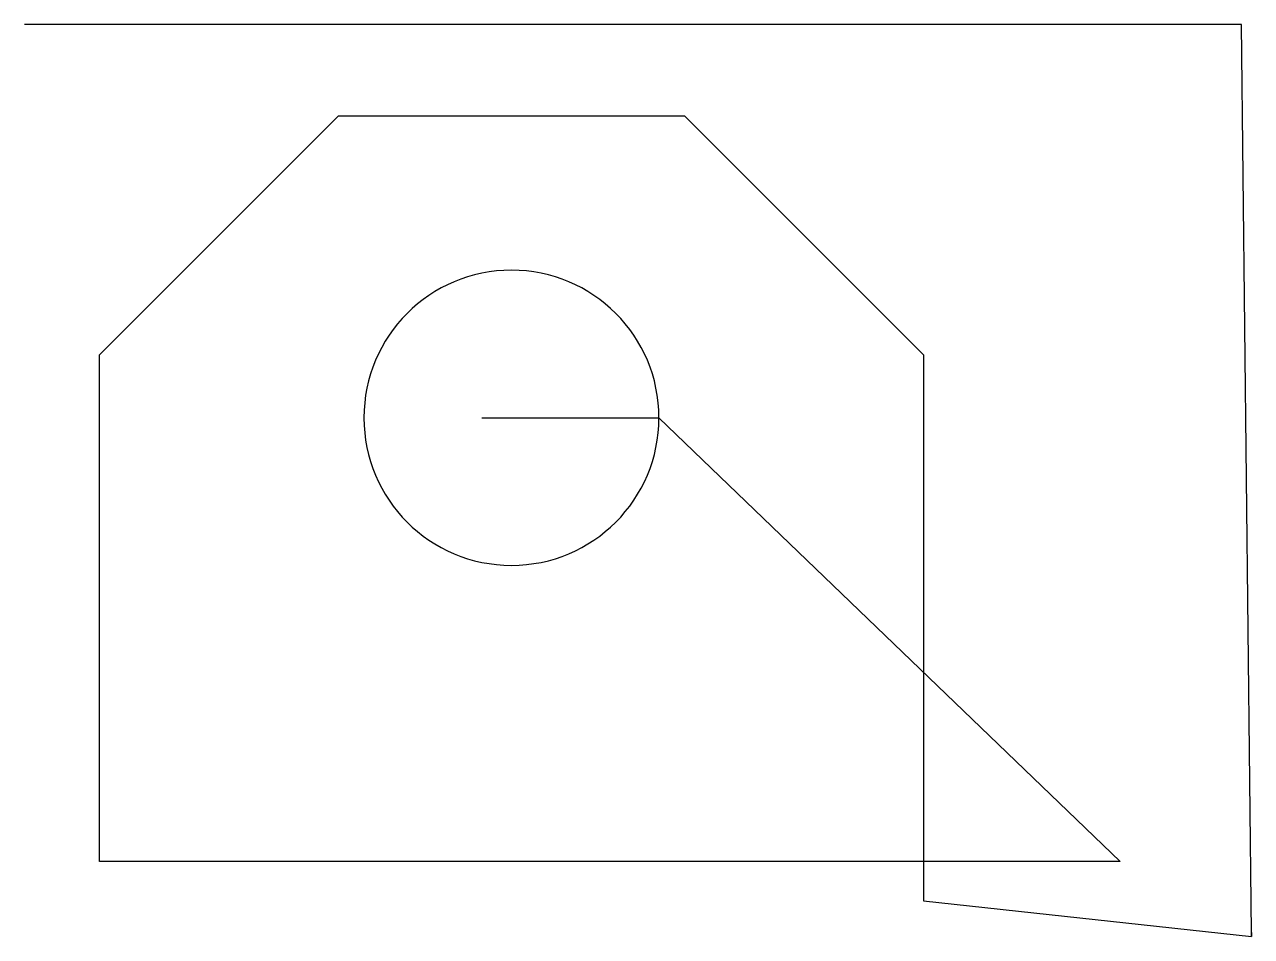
# Model space of a CAD drawing. Header units: metres. Extents: x 153 to 465, y 235 to 466.
import ezdxf

# ---------------------------------------------------------------- set-up
doc = ezdxf.new("R2010")
doc.units = ezdxf.units.M

msp = doc.modelspace()

# ---------------------------------------------------------------- linework, layer by layer
at = {"layer": 'TOOL_0'}
for p, q in [((153.909, 466.338), (152.909, 466.338)), ((462.235, 466.338), (153.909, 466.338)), ((464.797, 235.65), (462.235, 466.338)), ((171.944, 382.402), (232.726, 443.184)), ((232.726, 443.184), (320.661, 443.184)), ((320.661, 443.184), (381.443, 382.402)), ((171.944, 253.684), (171.944, 382.402)), ((381.443, 382.402), (381.443, 253.684)), ((269.194, 366.434), (314.194, 366.434)), ((314.194, 366.434), (431.444, 253.684)), ((381.444, 253.684), (171.944, 253.684)), ((381.443, 253.684), (381.443, 243.684)), ((431.444, 253.684), (381.444, 253.684)), ((381.443, 243.684), (464.808, 234.65)), ((464.808, 234.65), (464.797, 235.65)), ((464.797, 235.65), (464.808, 234.65)), ((464.808, 234.65), (464.797, 235.65))]:
    msp.add_line(p, q, dxfattribs=at)
for start, end in [(0, 180), (180, 0)]:
    msp.add_arc((276.694, 366.434), 37.5, start, end, dxfattribs=at)

doc.saveas('drawing.dxf')
